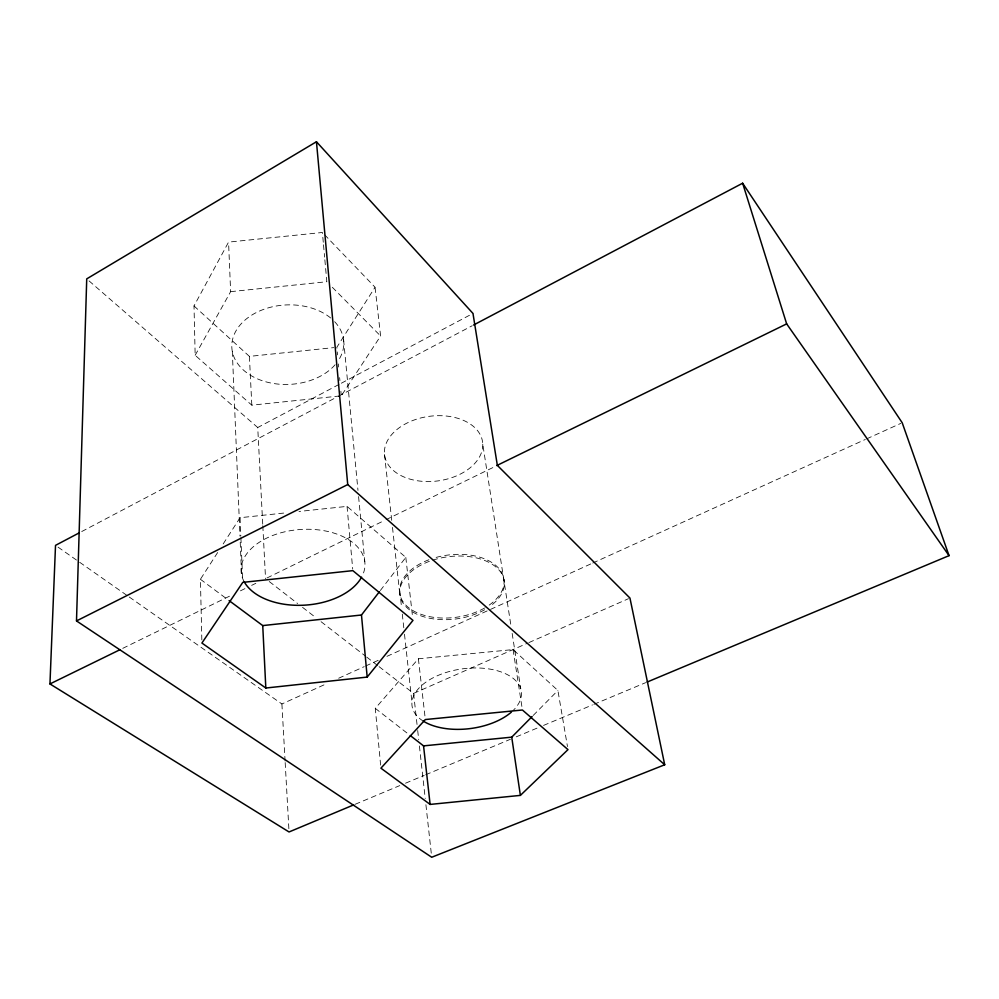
<?xml version="1.0" encoding="UTF-8"?>
<svg xmlns="http://www.w3.org/2000/svg" width="999" height="999" viewBox="0 0 999 999"><rect width="100%" height="100%" fill="white"/><g stroke="black" fill="none" stroke-linecap="round" stroke-linejoin="round"><path stroke-width="0.75" stroke-dasharray="5 3.75" d="M339.76 395.979L251.81 405.169L195.167 355.294L194.006 305.944L228.559 242.108L322.402 232.48L323.364 243.257M195.167 355.294L230.632 291.658L228.559 242.108M324.55 234.715L375.062 287.237L336.838 347.29L337.537 354.87M201.835 639.934L200.412 579.283L218.132 551.773M223.202 543.906L240.072 517.707L286.588 512.774M342.158 394.518L380.619 336.026L375.062 287.237M380.344 590.496L405.806 557.405L347.053 506.381L298.988 511.463M380.631 765.122L375.287 708.366L418.394 658.778L513.074 649.587L557.904 690.471L567.482 746.59M533.204 715.446L557.904 690.471M262.725 524.138L257.73 427.522L339.985 383.928M341.358 383.204L472.977 313.436M81.731 531.543L336.988 397.003M338.361 396.278L472.202 325.749M122.777 648.339L232.03 594.954M240.434 590.846L246.029 588.099M251.636 585.364L255.844 583.316M266.945 577.996L384.69 520.342M386.089 519.655L495.966 466.071M129.283 597.04L281.905 703.97L327.322 683.378M338.673 678.234L364.223 666.645M365.646 666.008L378.421 660.214M386.938 656.355L591.346 563.686M592.757 563.036L865.296 439.473M866.72 438.836L900.786 423.389M379.058 666.645L413.598 693.418L527.46 643.219M528.883 642.594L628.521 598.676M355.194 804.27L399.762 785.601M405.519 783.204L424.213 775.374M425.649 774.774L510.489 739.248M516.233 736.85L537.799 727.809M543.556 725.411L592.444 704.944M593.881 704.332L645.654 682.667M230.632 291.658L326.835 281.73L324.75 258.654M194.006 305.944L249.4 356.381L333.766 347.615M58.054 547.14L78.409 561.401M79.683 562.287L128.009 596.153M200.412 579.283L227.834 599.662M269.255 581.543L297.627 603.533M302.56 607.355L316.134 617.882M321.066 621.703L365.484 656.118M366.72 657.08L377.822 665.684M375.287 708.366L409.066 734.615M89.061 280.906L257.73 427.522M332.317 287.275L380.619 336.026M482.767 444.168A49.438 32.58 -7.6 0 1 410.002 479.12A49.438 32.58 -7.6 0 1 408.017 422.565A49.438 32.58 -7.6 0 1 482.767 444.168L511.201 627.272M512.162 633.416L520.754 688.748M513.074 649.587L522.19 708.491M418.394 658.778L425.162 718.019M405.806 557.405L412.624 617.32M413.598 693.418L417.532 728.97M417.694 730.506L418.731 739.784M419.405 745.966L425.224 798.526M425.911 804.707L431.718 857.254M399.75 590.946L401.61 607.941M402.297 614.123L403.821 628.034M404.495 634.215L411.938 702.21M384.515 454.508L391.82 521.191M392.495 527.397L399.625 592.519M343.594 339.872L357.979 490.384M358.579 496.59L364.81 561.763M338.374 363.973L338.649 367.008M339.623 377.622L339.91 380.644M340.884 391.258L341.159 394.293M323.501 244.792L324.613 257.105M347.053 506.381L352.709 569.105M281.905 703.97L285.09 761.026M285.177 762.574L289.048 831.967M262.812 525.699L265.547 578.671M249.4 356.381L251.81 405.169M240.072 517.707L240.846 536.176M240.909 537.724L242.707 580.831M232.317 351.423L239.96 536.101M240.222 542.307L241.571 574.9M436.126 557.417A52.572 31.381 -7.5 0 1 497.49 566.995A52.572 31.381 -7.5 0 1 485.901 607.242M484.602 608.004A52.572 31.381 -7.5 0 1 407.667 606.843A52.572 31.381 -7.5 0 1 428.896 559.765M334.665 321.715A56.031 39.76 -2.9 0 1 338.599 360.139M335.14 364.722A56.031 39.76 -2.9 0 1 252.36 376.361A56.031 39.76 -2.9 0 1 249.088 316.883A56.031 39.76 -2.9 0 1 332.679 319.742M244.156 581.693A62.063 37.9 -3.9 0 1 302.31 529.383A62.063 37.9 -3.9 0 1 362.3 575.811M432.717 560.177A52.61 31.369 -7.5 0 1 495.504 566.645A52.61 31.369 -7.5 0 1 489.61 606.618M484.652 609.752A52.61 31.369 -7.5 0 1 407.167 607.879A52.61 31.369 -7.5 0 1 431.281 560.651M423.351 721.166A55.132 30.12 -7.5 0 1 428.534 680.394A55.132 30.12 -7.5 0 1 501.56 672.102A55.132 30.12 -7.5 0 1 512.562 711.038"/><path stroke-width="1.5" d="M76.498 620.928L86.726 278.871L316.446 141.746L472.977 313.436L497.352 465.384L629.944 598.051L664.71 764.759L431.718 857.254L76.498 620.928L347.727 484.565L664.71 764.759M353.746 804.869L289.048 831.967L49.95 683.94L55.519 545.354L78.971 532.991M367.182 677.085L412.974 620.391L352.847 570.641L242.769 582.38L201.91 643.044L265.821 688.024L367.182 677.085L361.476 615.009L379.395 591.72M410.277 735.551L423.551 745.878L511.725 737.162L532.13 716.533M520.379 795.391L567.994 749.625L522.415 710.002L425.337 719.542L380.919 768.181L430.119 804.42L520.379 795.391L511.725 737.162M473.576 325.012L742.632 183.217L902.197 422.752L949.05 555.644L647.09 682.067M49.95 683.94L119.98 649.712M496.74 465.571L786.663 323.876L949.05 555.644M229.083 600.586L262.737 625.586L361.476 615.009M742.632 183.217L786.663 323.876M423.551 745.878L430.119 804.42M316.446 141.746L347.727 484.565M262.737 625.586L265.821 688.024M361.588 577.185A62.063 37.9 -3.9 0 1 302.56 605.257A62.063 37.9 -3.9 0 1 244.156 581.693M511.438 712.062A55.132 30.12 -7.5 0 1 423.351 721.166"/></g></svg>
